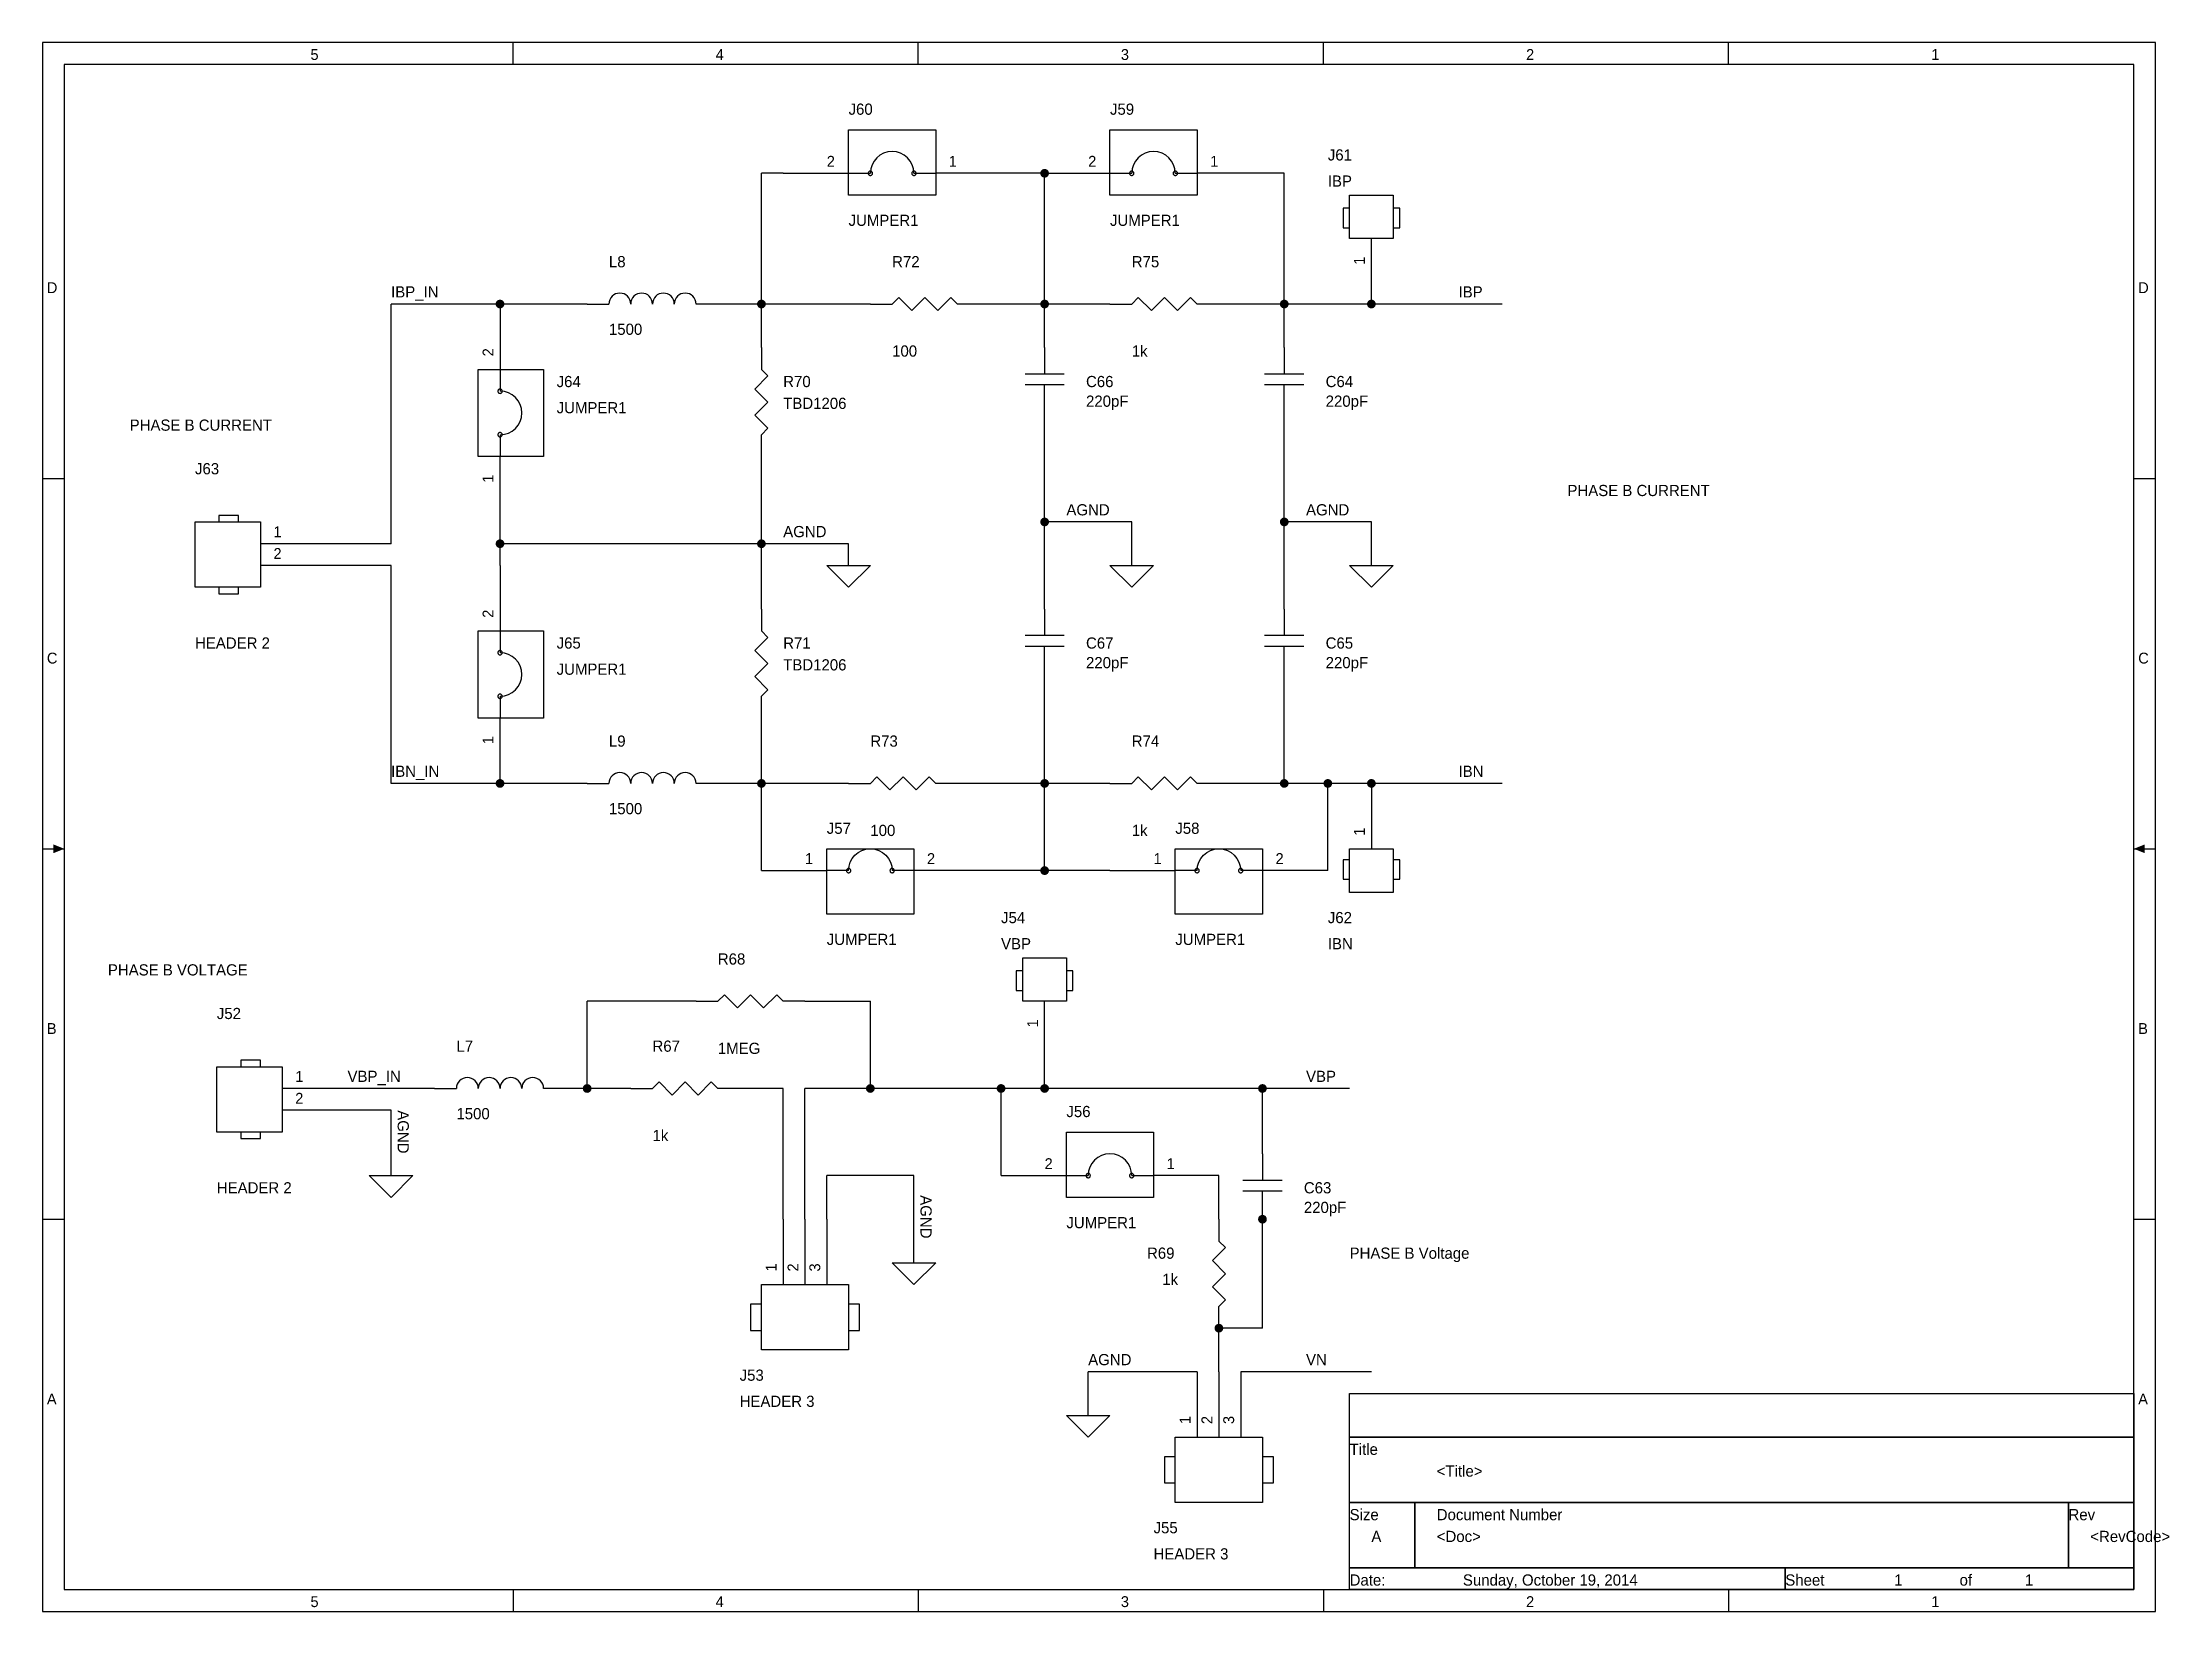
# Model space of a CAD drawing. Extents: x -0.1 to 9.66, y 0.1 to 7.3.
import ezdxf

# ---------------------------------------------------------------- set-up
doc = ezdxf.new("R2010")
doc.units = 0

msp = doc.modelspace()

# ---------------------------------------------------------------- linework, layer by layer
at = {"layer": 'PARTS'}
for p, q in [((3.3, 6.7), (3.6, 6.7)), ((4.3, 6.7), (4, 6.7)), ((4.5, 6.7), (4.8, 6.7)), ((5.5, 6.7), (5.2, 6.7)), ((6, 6.1), (6, 6.4)), ((2, 6.1), (2, 5.8)), ((2.4, 6.1), (2.5, 6.1)), ((3, 6.1), (2.9, 6.1)), ((3.7, 6.1), (3.8, 6.1)), ((4.2, 6.1), (4.1, 6.1)), ((4.8, 6.1), (4.9, 6.1)), ((5.3, 6.1), (5.2, 6.1)), ((3.2, 5.9), (3.2, 5.8)), ((4.5, 5.9), (4.5, 5.8)), ((5.6, 5.9), (5.6, 5.8)), ((4.5, 5.6), (4.5, 5.7)), ((5.6, 5.6), (5.6, 5.7)), ((3.2, 5.4), (3.2, 5.5)), ((2, 5.1), (2, 5.4)), ((1.2, 5), (0.9, 5)), ((1.2, 4.9), (0.9, 4.9)), ((2, 4.9), (2, 4.6)), ((3.2, 4.7), (3.2, 4.6)), ((4.5, 4.7), (4.5, 4.6)), ((5.6, 4.7), (5.6, 4.6)), ((4.5, 4.4), (4.5, 4.5)), ((5.6, 4.4), (5.6, 4.5)), ((3.2, 4.2), (3.2, 4.3)), ((2, 3.9), (2, 4.2)), ((2.4, 3.9), (2.5, 3.9)), ((3, 3.9), (2.9, 3.9)), ((3.6, 3.9), (3.7, 3.9)), ((4.1, 3.9), (4, 3.9)), ((4.8, 3.9), (4.9, 3.9)), ((5.3, 3.9), (5.2, 3.9)), ((6, 3.9), (6, 3.6)), ((3.2, 3.5), (3.5, 3.5)), ((4.2, 3.5), (3.9, 3.5)), ((4.8, 3.5), (5.1, 3.5)), ((5.8, 3.5), (5.5, 3.5)), ((2.9, 2.9), (3, 2.9)), ((3.4, 2.9), (3.3, 2.9)), ((4.5, 2.6), (4.5, 2.9)), ((1.3, 2.5), (1, 2.5)), ((1.7, 2.5), (1.8, 2.5)), ((2.3, 2.5), (2.2, 2.5)), ((2.6, 2.5), (2.7, 2.5)), ((3.1, 2.5), (3, 2.5)), ((1.3, 2.4), (1, 2.4)), ((5.5, 2.2), (5.5, 2.1)), ((4.3, 2.1), (4.6, 2.1)), ((5.3, 2.1), (5, 2.1)), ((5.5, 1.9), (5.5, 2)), ((3.3, 1.9), (3.3, 1.6)), ((3.4, 1.9), (3.4, 1.6)), ((3.5, 1.9), (3.5, 1.6)), ((5.3, 1.9), (5.3, 1.8)), ((5.3, 1.4), (5.3, 1.5)), ((5.2, 1.2), (5.2, 0.9)), ((5.3, 1.2), (5.3, 0.9)), ((5.4, 1.2), (5.4, 0.9))]:
    msp.add_line(p, q, dxfattribs=at)
for points in [[(4, 6.6), (3.6, 6.6), (3.6, 6.9), (4, 6.9)], [(5.2, 6.6), (4.8, 6.6), (4.8, 6.9), (5.2, 6.9)], [(6.1, 6.6), (6.1, 6.4), (5.9, 6.4), (5.9, 6.6)], [(1.9, 5.4), (1.9, 5.8), (2.2, 5.8), (2.2, 5.4)], [(0.6, 5.1), (0.9, 5.1), (0.9, 4.8), (0.6, 4.8)], [(1.9, 4.2), (1.9, 4.6), (2.2, 4.6), (2.2, 4.2)], [(3.5, 3.6), (3.9, 3.6), (3.9, 3.3), (3.5, 3.3)], [(5.1, 3.6), (5.5, 3.6), (5.5, 3.3), (5.1, 3.3)], [(5.9, 3.4), (5.9, 3.6), (6.1, 3.6), (6.1, 3.4)], [(4.6, 3.1), (4.6, 2.9), (4.4, 2.9), (4.4, 3.1)], [(0.7, 2.6), (1, 2.6), (1, 2.3), (0.7, 2.3)], [(5, 2), (4.6, 2), (4.6, 2.3), (5, 2.3)], [(3.2, 1.3), (3.2, 1.6), (3.6, 1.6), (3.6, 1.3)], [(5.1, 0.6), (5.1, 0.9), (5.5, 0.9), (5.5, 0.6)]]:
    msp.add_lwpolyline(points, close=True, dxfattribs=at)
for points in [[(3.9, 6.7, 1), (3.7, 6.7)], [(5.1, 6.7, 1), (4.9, 6.7)], [(2.55, 6.15, 0.4142), (2.5, 6.1)], [(2.6, 6.1, 0.4142), (2.55, 6.15)], [(2.65, 6.15, 0.4142), (2.6, 6.1)], [(2.7, 6.1, 0.4142), (2.65, 6.15)], [(2.75, 6.15, 0.4142), (2.7, 6.1)], [(2.8, 6.1, 0.4142), (2.75, 6.15)], [(2.85, 6.15, 0.4142), (2.8, 6.1)], [(2.9, 6.1, 0.4142), (2.85, 6.15)], [(2, 5.5, 1), (2, 5.7)], [(2, 4.3, 1), (2, 4.5)], [(2.55, 3.95, 0.4142), (2.5, 3.9)], [(2.6, 3.9, 0.4142), (2.55, 3.95)], [(2.65, 3.95, 0.4142), (2.6, 3.9)], [(2.7, 3.9, 0.4142), (2.65, 3.95)], [(2.75, 3.95, 0.4142), (2.7, 3.9)], [(2.8, 3.9, 0.4142), (2.75, 3.95)], [(2.85, 3.95, 0.4142), (2.8, 3.9)], [(2.9, 3.9, 0.4142), (2.85, 3.95)], [(3.6, 3.5, -1), (3.8, 3.5)], [(5.2, 3.5, -1), (5.4, 3.5)], [(1.85, 2.55, 0.4142), (1.8, 2.5)], [(1.9, 2.5, 0.4142), (1.85, 2.55)], [(1.95, 2.55, 0.4142), (1.9, 2.5)], [(2, 2.5, 0.4142), (1.95, 2.55)], [(2.05, 2.55, 0.4142), (2, 2.5)], [(2.1, 2.5, 0.4142), (2.05, 2.55)], [(2.15, 2.55, 0.4142), (2.1, 2.5)], [(2.2, 2.5, 0.4142), (2.15, 2.55)], [(4.9, 2.1, 1), (4.7, 2.1)]]:
    msp.add_lwpolyline(points, format="xyb", dxfattribs=at)
for points in [[(3.6, 6.7), (3.7, 6.7)], [(3.9, 6.7), (4, 6.7)], [(4.8, 6.7), (4.9, 6.7)], [(5.1, 6.7), (5.2, 6.7)], [(5.9, 6.54), (5.9, 6.54), (5.87, 6.54), (5.87, 6.45), (5.9, 6.45)], [(6.1, 6.45), (6.1, 6.45), (6.13, 6.45), (6.13, 6.54), (6.1, 6.54)], [(3.8, 6.1), (3.83, 6.13)], [(3.83, 6.13), (3.89, 6.07)], [(3.89, 6.07), (3.95, 6.13)], [(3.95, 6.13), (4.01, 6.07)], [(4.01, 6.07), (4.07, 6.13)], [(4.07, 6.13), (4.1, 6.1)], [(4.9, 6.1), (4.93, 6.13)], [(4.93, 6.13), (4.99, 6.07)], [(4.99, 6.07), (5.05, 6.13)], [(5.05, 6.13), (5.11, 6.07)], [(5.11, 6.07), (5.17, 6.13)], [(5.17, 6.13), (5.2, 6.1)], [(2, 5.8), (2, 5.7)], [(3.23, 5.77), (3.17, 5.71)], [(3.2, 5.8), (3.23, 5.77)], [(4.41, 5.78), (4.59, 5.78)], [(4.5, 5.8), (4.5, 5.78)], [(5.51, 5.78), (5.69, 5.78)], [(5.6, 5.8), (5.6, 5.78)], [(3.17, 5.71), (3.23, 5.65)], [(4.41, 5.73), (4.59, 5.73)], [(4.5, 5.7), (4.5, 5.73)], [(5.51, 5.73), (5.69, 5.73)], [(5.6, 5.7), (5.6, 5.73)], [(3.23, 5.65), (3.17, 5.59)], [(3.17, 5.59), (3.23, 5.53)], [(2, 5.5), (2, 5.4)], [(3.23, 5.53), (3.2, 5.5)], [(0.8, 5.1), (0.8, 5.1), (0.8, 5.13), (0.71, 5.13), (0.71, 5.1)], [(3.5, 4.9), (3.7, 4.9)], [(3.6, 4.8), (3.5, 4.9)], [(3.7, 4.9), (3.6, 4.8)], [(4.8, 4.9), (5, 4.9)], [(4.9, 4.8), (4.8, 4.9)], [(5, 4.9), (4.9, 4.8)], [(5.9, 4.9), (6.1, 4.9)], [(6, 4.8), (5.9, 4.9)], [(6.1, 4.9), (6, 4.8)], [(0.71, 4.8), (0.71, 4.8), (0.71, 4.77), (0.8, 4.77), (0.8, 4.8)], [(2, 4.6), (2, 4.5)], [(3.2, 4.6), (3.23, 4.57)], [(4.5, 4.6), (4.5, 4.58)], [(5.6, 4.6), (5.6, 4.58)], [(3.23, 4.57), (3.17, 4.51)], [(3.17, 4.51), (3.23, 4.45)], [(4.41, 4.58), (4.59, 4.58)], [(4.41, 4.53), (4.59, 4.53)], [(4.5, 4.5), (4.5, 4.53)], [(5.51, 4.58), (5.69, 4.58)], [(5.51, 4.53), (5.69, 4.53)], [(5.6, 4.5), (5.6, 4.53)], [(3.23, 4.45), (3.17, 4.39)], [(2, 4.3), (2, 4.2)], [(3.17, 4.39), (3.23, 4.33)], [(3.23, 4.33), (3.2, 4.3)], [(3.7, 3.9), (3.73, 3.93)], [(3.73, 3.93), (3.79, 3.87)], [(3.79, 3.87), (3.85, 3.93)], [(3.85, 3.93), (3.91, 3.87)], [(3.91, 3.87), (3.97, 3.93)], [(3.97, 3.93), (4, 3.9)], [(4.9, 3.9), (4.93, 3.93)], [(4.93, 3.93), (4.99, 3.87)], [(4.99, 3.87), (5.05, 3.93)], [(5.05, 3.93), (5.11, 3.87)], [(5.11, 3.87), (5.17, 3.93)], [(5.17, 3.93), (5.2, 3.9)], [(5.9, 3.55), (5.9, 3.55), (5.87, 3.55), (5.87, 3.46), (5.9, 3.46)], [(6.1, 3.46), (6.1, 3.46), (6.13, 3.46), (6.13, 3.55), (6.1, 3.55)], [(3.6, 3.5), (3.5, 3.5)], [(3.9, 3.5), (3.8, 3.5)], [(5.2, 3.5), (5.1, 3.5)], [(5.5, 3.5), (5.4, 3.5)], [(4.4, 3.04), (4.4, 3.04), (4.37, 3.04), (4.37, 2.95), (4.4, 2.95)], [(4.6, 2.95), (4.6, 2.95), (4.63, 2.95), (4.63, 3.04), (4.6, 3.04)], [(3, 2.9), (3.03, 2.93)], [(3.03, 2.93), (3.09, 2.87)], [(3.09, 2.87), (3.15, 2.93)], [(3.15, 2.93), (3.21, 2.87)], [(3.21, 2.87), (3.27, 2.93)], [(3.27, 2.93), (3.3, 2.9)], [(0.9, 2.6), (0.9, 2.6), (0.9, 2.63), (0.81, 2.63), (0.81, 2.6)], [(2.7, 2.5), (2.73, 2.53)], [(2.73, 2.53), (2.79, 2.47)], [(2.79, 2.47), (2.85, 2.53)], [(2.85, 2.53), (2.91, 2.47)], [(2.91, 2.47), (2.97, 2.53)], [(2.97, 2.53), (3, 2.5)], [(0.81, 2.3), (0.81, 2.3), (0.81, 2.27), (0.9, 2.27), (0.9, 2.3)], [(1.4, 2.1), (1.6, 2.1)], [(1.5, 2), (1.4, 2.1)], [(1.6, 2.1), (1.5, 2)], [(4.6, 2.1), (4.7, 2.1)], [(4.9, 2.1), (5, 2.1)], [(5.41, 2.08), (5.59, 2.08)], [(5.5, 2.1), (5.5, 2.08)], [(5.41, 2.03), (5.59, 2.03)], [(5.5, 2), (5.5, 2.03)], [(5.27, 1.71), (5.33, 1.77)], [(5.33, 1.77), (5.3, 1.8)], [(3.8, 1.7), (4, 1.7)], [(3.9, 1.6), (3.8, 1.7)], [(4, 1.7), (3.9, 1.6)], [(5.33, 1.65), (5.27, 1.71)], [(5.27, 1.59), (5.33, 1.65)], [(5.33, 1.53), (5.27, 1.59)], [(3.2, 1.5), (3.2, 1.51), (3.15, 1.51), (3.15, 1.39), (3.2, 1.39)], [(3.6, 1.4), (3.6, 1.39), (3.65, 1.39), (3.65, 1.51), (3.6, 1.51)], [(5.3, 1.5), (5.33, 1.53)], [(4.6, 1), (4.8, 1)], [(4.7, 0.9), (4.6, 1)], [(4.8, 1), (4.7, 0.9)], [(5.1, 0.8), (5.1, 0.81), (5.05, 0.81), (5.05, 0.69), (5.1, 0.69)], [(5.5, 0.7), (5.5, 0.69), (5.55, 0.69), (5.55, 0.81), (5.5, 0.81)]]:
    msp.add_lwpolyline(points, dxfattribs=at)
for points in [[(3.71, 6.7, 0.0985), (3.7092, 6.7038, 0.0985), (3.7071, 6.7071, 0.0985), (3.7038, 6.7092, 0.0985), (3.7, 6.71, 0.0985), (3.6962, 6.7092, 0.0985), (3.6929, 6.7071, 0.0985), (3.6908, 6.7038, 0.0985), (3.69, 6.7, 0.0985), (3.6908, 6.6962, 0.0985), (3.6929, 6.6929, 0.0985), (3.6962, 6.6908, 0.0985), (3.7, 6.69, 0.0985), (3.7038, 6.6908, 0.0985), (3.7071, 6.6929, 0.0985), (3.7092, 6.6962, 0.0985)], [(3.91, 6.7, 0.0985), (3.9092, 6.7038, 0.0985), (3.9071, 6.7071, 0.0985), (3.9038, 6.7092, 0.0985), (3.9, 6.71, 0.0985), (3.8962, 6.7092, 0.0985), (3.8929, 6.7071, 0.0985), (3.8908, 6.7038, 0.0985), (3.89, 6.7, 0.0985), (3.8908, 6.6962, 0.0985), (3.8929, 6.6929, 0.0985), (3.8962, 6.6908, 0.0985), (3.9, 6.69, 0.0985), (3.9038, 6.6908, 0.0985), (3.9071, 6.6929, 0.0985), (3.9092, 6.6962, 0.0985)], [(4.91, 6.7, 0.0985), (4.9092, 6.7038, 0.0985), (4.9071, 6.7071, 0.0985), (4.9038, 6.7092, 0.0985), (4.9, 6.71, 0.0985), (4.8962, 6.7092, 0.0985), (4.8929, 6.7071, 0.0985), (4.8908, 6.7038, 0.0985), (4.89, 6.7, 0.0985), (4.8908, 6.6962, 0.0985), (4.8929, 6.6929, 0.0985), (4.8962, 6.6908, 0.0985), (4.9, 6.69, 0.0985), (4.9038, 6.6908, 0.0985), (4.9071, 6.6929, 0.0985), (4.9092, 6.6962, 0.0985)], [(5.11, 6.7, 0.0985), (5.1092, 6.7038, 0.0985), (5.1071, 6.7071, 0.0985), (5.1038, 6.7092, 0.0985), (5.1, 6.71, 0.0985), (5.0962, 6.7092, 0.0985), (5.0929, 6.7071, 0.0985), (5.0908, 6.7038, 0.0985), (5.09, 6.7, 0.0985), (5.0908, 6.6962, 0.0985), (5.0929, 6.6929, 0.0985), (5.0962, 6.6908, 0.0985), (5.1, 6.69, 0.0985), (5.1038, 6.6908, 0.0985), (5.1071, 6.6929, 0.0985), (5.1092, 6.6962, 0.0985)], [(2.01, 5.7, 0.0985), (2.0092, 5.7038, 0.0985), (2.0071, 5.7071, 0.0985), (2.0038, 5.7092, 0.0985), (2, 5.71, 0.0985), (1.9962, 5.7092, 0.0985), (1.9929, 5.7071, 0.0985), (1.9908, 5.7038, 0.0985), (1.99, 5.7, 0.0985), (1.9908, 5.6962, 0.0985), (1.9929, 5.6929, 0.0985), (1.9962, 5.6908, 0.0985), (2, 5.69, 0.0985), (2.0038, 5.6908, 0.0985), (2.0071, 5.6929, 0.0985), (2.0092, 5.6962, 0.0985)], [(2.01, 5.5, 0.0985), (2.0092, 5.5038, 0.0985), (2.0071, 5.5071, 0.0985), (2.0038, 5.5092, 0.0985), (2, 5.51, 0.0985), (1.9962, 5.5092, 0.0985), (1.9929, 5.5071, 0.0985), (1.9908, 5.5038, 0.0985), (1.99, 5.5, 0.0985), (1.9908, 5.4962, 0.0985), (1.9929, 5.4929, 0.0985), (1.9962, 5.4908, 0.0985), (2, 5.49, 0.0985), (2.0038, 5.4908, 0.0985), (2.0071, 5.4929, 0.0985), (2.0092, 5.4962, 0.0985)], [(2.01, 4.5, 0.0985), (2.0092, 4.5038, 0.0985), (2.0071, 4.5071, 0.0985), (2.0038, 4.5092, 0.0985), (2, 4.51, 0.0985), (1.9962, 4.5092, 0.0985), (1.9929, 4.5071, 0.0985), (1.9908, 4.5038, 0.0985), (1.99, 4.5, 0.0985), (1.9908, 4.4962, 0.0985), (1.9929, 4.4929, 0.0985), (1.9962, 4.4908, 0.0985), (2, 4.49, 0.0985), (2.0038, 4.4908, 0.0985), (2.0071, 4.4929, 0.0985), (2.0092, 4.4962, 0.0985)], [(2.01, 4.3, 0.0985), (2.0092, 4.3038, 0.0985), (2.0071, 4.3071, 0.0985), (2.0038, 4.3092, 0.0985), (2, 4.31, 0.0985), (1.9962, 4.3092, 0.0985), (1.9929, 4.3071, 0.0985), (1.9908, 4.3038, 0.0985), (1.99, 4.3, 0.0985), (1.9908, 4.2962, 0.0985), (1.9929, 4.2929, 0.0985), (1.9962, 4.2908, 0.0985), (2, 4.29, 0.0985), (2.0038, 4.2908, 0.0985), (2.0071, 4.2929, 0.0985), (2.0092, 4.2962, 0.0985)], [(3.61, 3.5, 0.0985), (3.6092, 3.5038, 0.0985), (3.6071, 3.5071, 0.0985), (3.6038, 3.5092, 0.0985), (3.6, 3.51, 0.0985), (3.5962, 3.5092, 0.0985), (3.5929, 3.5071, 0.0985), (3.5908, 3.5038, 0.0985), (3.59, 3.5, 0.0985), (3.5908, 3.4962, 0.0985), (3.5929, 3.4929, 0.0985), (3.5962, 3.4908, 0.0985), (3.6, 3.49, 0.0985), (3.6038, 3.4908, 0.0985), (3.6071, 3.4929, 0.0985), (3.6092, 3.4962, 0.0985)], [(3.81, 3.5, 0.0985), (3.8092, 3.5038, 0.0985), (3.8071, 3.5071, 0.0985), (3.8038, 3.5092, 0.0985), (3.8, 3.51, 0.0985), (3.7962, 3.5092, 0.0985), (3.7929, 3.5071, 0.0985), (3.7908, 3.5038, 0.0985), (3.79, 3.5, 0.0985), (3.7908, 3.4962, 0.0985), (3.7929, 3.4929, 0.0985), (3.7962, 3.4908, 0.0985), (3.8, 3.49, 0.0985), (3.8038, 3.4908, 0.0985), (3.8071, 3.4929, 0.0985), (3.8092, 3.4962, 0.0985)], [(5.21, 3.5, 0.0985), (5.2092, 3.5038, 0.0985), (5.2071, 3.5071, 0.0985), (5.2038, 3.5092, 0.0985), (5.2, 3.51, 0.0985), (5.1962, 3.5092, 0.0985), (5.1929, 3.5071, 0.0985), (5.1908, 3.5038, 0.0985), (5.19, 3.5, 0.0985), (5.1908, 3.4962, 0.0985), (5.1929, 3.4929, 0.0985), (5.1962, 3.4908, 0.0985), (5.2, 3.49, 0.0985), (5.2038, 3.4908, 0.0985), (5.2071, 3.4929, 0.0985), (5.2092, 3.4962, 0.0985)], [(5.41, 3.5, 0.0985), (5.4092, 3.5038, 0.0985), (5.4071, 3.5071, 0.0985), (5.4038, 3.5092, 0.0985), (5.4, 3.51, 0.0985), (5.3962, 3.5092, 0.0985), (5.3929, 3.5071, 0.0985), (5.3908, 3.5038, 0.0985), (5.39, 3.5, 0.0985), (5.3908, 3.4962, 0.0985), (5.3929, 3.4929, 0.0985), (5.3962, 3.4908, 0.0985), (5.4, 3.49, 0.0985), (5.4038, 3.4908, 0.0985), (5.4071, 3.4929, 0.0985), (5.4092, 3.4962, 0.0985)], [(4.71, 2.1, 0.0985), (4.7092, 2.1038, 0.0985), (4.7071, 2.1071, 0.0985), (4.7038, 2.1092, 0.0985), (4.7, 2.11, 0.0985), (4.6962, 2.1092, 0.0985), (4.6929, 2.1071, 0.0985), (4.6908, 2.1038, 0.0985), (4.69, 2.1, 0.0985), (4.6908, 2.0962, 0.0985), (4.6929, 2.0929, 0.0985), (4.6962, 2.0908, 0.0985), (4.7, 2.09, 0.0985), (4.7038, 2.0908, 0.0985), (4.7071, 2.0929, 0.0985), (4.7092, 2.0962, 0.0985)], [(4.91, 2.1, 0.0985), (4.9092, 2.1038, 0.0985), (4.9071, 2.1071, 0.0985), (4.9038, 2.1092, 0.0985), (4.9, 2.11, 0.0985), (4.8962, 2.1092, 0.0985), (4.8929, 2.1071, 0.0985), (4.8908, 2.1038, 0.0985), (4.89, 2.1, 0.0985), (4.8908, 2.0962, 0.0985), (4.8929, 2.0929, 0.0985), (4.8962, 2.0908, 0.0985), (4.9, 2.09, 0.0985), (4.9038, 2.0908, 0.0985), (4.9071, 2.0929, 0.0985), (4.9092, 2.0962, 0.0985)]]:
    msp.add_lwpolyline(points, format="xyb", close=True, dxfattribs=at)
at = {"layer": 'TITLE'}
for points in [[(-0.1, 0.1), (9.6, 0.1), (9.6, 7.3), (-0.1, 7.3)], [(0, 0.2), (9.5, 0.2), (9.5, 7.2), (0, 7.2)], [(5.9, 1.1), (9.5, 1.1), (9.5, 0.9), (5.9, 0.9)], [(5.9, 0.9), (9.5, 0.9), (9.5, 0.6), (5.9, 0.6)], [(5.9, 0.6), (6.2, 0.6), (6.2, 0.3), (5.9, 0.3)], [(6.2, 0.6), (9.2, 0.6), (9.2, 0.3), (6.2, 0.3)], [(9.2, 0.6), (9.5, 0.6), (9.5, 0.3), (9.2, 0.3)], [(5.9, 0.3), (7.9, 0.3), (7.9, 0.2), (5.9, 0.2)], [(7.9, 0.3), (9.5, 0.3), (9.5, 0.2), (7.9, 0.2)]]:
    msp.add_lwpolyline(points, close=True, dxfattribs=at)
for points in [[(2.06, 7.2), (2.06, 7.3)], [(3.92, 7.2), (3.92, 7.3)], [(5.78, 7.2), (5.78, 7.3)], [(7.64, 7.2), (7.64, 7.3)], [(-0.1, 5.3), (0, 5.3)], [(9.5, 5.3), (9.6, 5.3)], [(-0.1, 3.6), (0, 3.6)], [(9.5, 3.6), (9.6, 3.6)], [(-0.1, 1.9), (0, 1.9)], [(9.5, 1.9), (9.6, 1.9)], [(2.06, 0.2), (2.06, 0.1)], [(3.92, 0.2), (3.92, 0.1)], [(5.78, 0.2), (5.78, 0.1)], [(7.64, 0.2), (7.64, 0.1)]]:
    msp.add_lwpolyline(points, dxfattribs=at)
for points in [[(0, 3.6), (-0.05, 3.62), (-0.05, 3.58), (-0.05, 3.6)], [(0, 3.6), (-0.05, 3.62), (-0.05, 3.58), (-0.05, 3.6)], [(0, 3.6), (-0.05, 3.62), (-0.05, 3.58), (-0.05, 3.6)], [(9.5, 3.6), (9.55, 3.62), (9.55, 3.58), (9.55, 3.6)], [(9.5, 3.6), (9.55, 3.62), (9.55, 3.58), (9.55, 3.6)], [(9.5, 3.6), (9.55, 3.62), (9.55, 3.58), (9.55, 3.6)]]:
    msp.add_solid(points, dxfattribs=at)
at = {"layer": 'WIRE'}
for points in [[(3.2, 6.1), (3.2, 6.7)], [(3.3, 6.7), (3.2, 6.7)], [(4.5, 6.7), (4.3, 6.7)], [(4.5, 6.1), (4.5, 6.7)], [(5.6, 6.7), (5.5, 6.7)], [(5.6, 6.1), (5.6, 6.7)], [(2, 6.1), (1.5, 6.1)], [(1.5, 5), (1.5, 6.1)], [(2.4, 6.1), (2, 6.1)], [(3.2, 6.1), (3, 6.1)], [(3.2, 5.9), (3.2, 6.1)], [(3.7, 6.1), (3.2, 6.1)], [(4.5, 6.1), (4.2, 6.1)], [(4.8, 6.1), (4.5, 6.1)], [(4.5, 5.9), (4.5, 6.1)], [(5.6, 6.1), (5.3, 6.1)], [(6, 6.1), (5.6, 6.1)], [(5.6, 5.9), (5.6, 6.1)], [(6.6, 6.1), (6, 6.1)], [(4.5, 5.1), (4.5, 5.6)], [(5.6, 5.1), (5.6, 5.6)], [(3.2, 5), (3.2, 5.4)], [(2, 5), (2, 5.1)], [(4.9, 5.1), (4.5, 5.1)], [(4.5, 4.7), (4.5, 5.1)], [(4.9, 4.9), (4.9, 5.1)], [(5.6, 4.7), (5.6, 5.1)], [(6, 5.1), (5.6, 5.1)], [(6, 4.9), (6, 5.1)], [(1.5, 5), (1.2, 5)], [(3.2, 5), (2, 5)], [(2, 4.9), (2, 5)], [(3.2, 4.7), (3.2, 5)], [(3.6, 5), (3.2, 5)], [(3.6, 4.9), (3.6, 5)], [(1.5, 4.9), (1.2, 4.9)], [(1.5, 3.9), (1.5, 4.9)], [(4.5, 3.9), (4.5, 4.4)], [(5.6, 3.9), (5.6, 4.4)], [(3.2, 3.9), (3.2, 4.2)], [(2, 3.9), (1.5, 3.9)], [(2.4, 3.9), (2, 3.9)], [(3.2, 3.9), (3, 3.9)], [(3.6, 3.9), (3.2, 3.9)], [(3.2, 3.5), (3.2, 3.9)], [(4.5, 3.9), (4.1, 3.9)], [(4.8, 3.9), (4.5, 3.9)], [(4.5, 3.5), (4.5, 3.9)], [(5.6, 3.9), (5.3, 3.9)], [(5.8, 3.9), (5.6, 3.9)], [(5.8, 3.5), (5.8, 3.9)], [(6, 3.9), (5.8, 3.9)], [(6.6, 3.9), (6, 3.9)], [(4.5, 3.5), (4.2, 3.5)], [(4.8, 3.5), (4.5, 3.5)], [(2.4, 2.5), (2.4, 2.9)], [(2.9, 2.9), (2.4, 2.9)], [(3.4, 2.9), (3.7, 2.9)], [(3.7, 2.5), (3.7, 2.9)], [(4.5, 2.5), (4.5, 2.6)], [(1.7, 2.5), (1.3, 2.5)], [(2.4, 2.5), (2.3, 2.5)], [(2.6, 2.5), (2.4, 2.5)], [(3.3, 2.5), (3.1, 2.5)], [(3.3, 1.9), (3.3, 2.5)], [(3.4, 1.9), (3.4, 2.5)], [(3.7, 2.5), (3.4, 2.5)], [(4.3, 2.5), (3.7, 2.5)], [(4.3, 2.1), (4.3, 2.5)], [(4.5, 2.5), (4.3, 2.5)], [(5.5, 2.5), (4.5, 2.5)], [(5.5, 2.2), (5.5, 2.5)], [(5.9, 2.5), (5.5, 2.5)], [(1.5, 2.4), (1.3, 2.4)], [(1.5, 2.1), (1.5, 2.4)], [(3.9, 2.1), (3.5, 2.1)], [(3.5, 1.9), (3.5, 2.1)], [(3.9, 1.7), (3.9, 2.1)], [(5.3, 1.9), (5.3, 2.1)], [(5.5, 1.9), (5.5, 2)], [(5.5, 1.4), (5.5, 1.9)], [(5.3, 1.2), (5.3, 1.4)], [(5.5, 1.4), (5.3, 1.4)], [(5.2, 1.2), (4.7, 1.2)], [(4.7, 1), (4.7, 1.2)], [(6, 1.2), (5.4, 1.2)]]:
    msp.add_lwpolyline(points, dxfattribs=at)
at = {"layer": 'WIRE', "const_width": 0.02}
for points in [[(4.49, 6.7, 1), (4.51, 6.7, 1)], [(1.99, 6.1, 1), (2.01, 6.1, 1)], [(3.19, 6.1, 1), (3.21, 6.1, 1)], [(4.49, 6.1, 1), (4.51, 6.1, 1)], [(4.49, 6.1, 1), (4.51, 6.1, 1)], [(5.59, 6.1, 1), (5.61, 6.1, 1)], [(5.99, 6.1, 1), (6.01, 6.1, 1)], [(4.49, 5.1, 1), (4.51, 5.1, 1)], [(5.59, 5.1, 1), (5.61, 5.1, 1)], [(1.99, 5, 1), (2.01, 5, 1)], [(3.19, 5, 1), (3.21, 5, 1)], [(1.99, 3.9, 1), (2.01, 3.9, 1)], [(3.19, 3.9, 1), (3.21, 3.9, 1)], [(4.49, 3.9, 1), (4.51, 3.9, 1)], [(5.59, 3.9, 1), (5.61, 3.9, 1)], [(5.79, 3.9, 1), (5.81, 3.9, 1)], [(5.99, 3.9, 1), (6.01, 3.9, 1)], [(4.49, 3.5, 1), (4.51, 3.5, 1)], [(2.39, 2.5, 1), (2.41, 2.5, 1)], [(3.69, 2.5, 1), (3.71, 2.5, 1)], [(4.29, 2.5, 1), (4.31, 2.5, 1)], [(4.49, 2.5, 1), (4.51, 2.5, 1)], [(5.49, 2.5, 1), (5.51, 2.5, 1)], [(5.49, 1.9, 1), (5.51, 1.9, 1)], [(5.29, 1.4, 1), (5.31, 1.4, 1)]]:
    msp.add_lwpolyline(points, format="xyb", close=True, dxfattribs=at)

# ---------------------------------------------------------------- texts
at = {"layer": 'COMMENTS'}
for s, p in [('PHASE B CURRENT', (0.3, 5.5186)), ('PHASE B CURRENT', (6.9, 5.2186)), ('PHASE B VOLTAGE', (0.2, 3.0186)), ('PHASE B Voltage', (5.9, 1.7186))]:
    msp.add_text(s, height=0.0514, dxfattribs=at).set_placement(p)
at = {"layer": 'PARTS'}
for s, p in [('2', (3.5, 6.73)), ('1', (4.06, 6.73)), ('2', (4.7, 6.73)), ('1', (5.26, 6.73)), ('1', (0.96, 5.03)), ('2', (0.96, 4.93)), ('1', (3.4, 3.53)), ('2', (3.96, 3.53)), ('1', (5, 3.53)), ('2', (5.56, 3.53)), ('1', (1.06, 2.53)), ('2', (1.06, 2.43)), ('2', (4.5, 2.13)), ('1', (5.06, 2.13))]:
    msp.add_text(s, height=0.05, dxfattribs=at).set_placement(p)
for s, p in [('1', (5.97, 6.28)), ('2', (1.97, 5.86)), ('1', (1.97, 5.28)), ('2', (1.97, 4.66)), ('1', (1.97, 4.08)), ('1', (5.97, 3.66)), ('1', (4.47, 2.78)), ('1', (3.27, 1.66)), ('2', (3.37, 1.66)), ('3', (3.47, 1.66)), ('1', (5.17, 0.96)), ('2', (5.27, 0.96)), ('3', (5.37, 0.96))]:
    msp.add_text(s, height=0.05, rotation=90, dxfattribs=at).set_placement(p)
at = {"layer": 'PARTTEXT'}
for s, p in [('J60', (3.6, 6.9686)), ('J59', (4.8, 6.9686)), ('J61', (5.8, 6.7586)), ('IBP', (5.8, 6.6386)), ('JUMPER1', (3.6, 6.4586)), ('JUMPER1', (4.8, 6.4586)), ('L8', (2.5, 6.2686)), ('R72', (3.8, 6.2686)), ('R75', (4.9, 6.2686)), ('1500', (2.5, 5.9586)), ('100', (3.8, 5.8586)), ('1k', (4.9, 5.8586)), ('J64', (2.26, 5.7186)), ('R70', (3.3, 5.7186)), ('C66', (4.69, 5.7186)), ('C64', (5.79, 5.7186)), ('TBD1206', (3.3, 5.6186)), ('220pF', (4.69, 5.6286)), ('220pF', (5.79, 5.6286)), ('JUMPER1', (2.26, 5.5986)), ('J63', (0.6, 5.3186)), ('HEADER 2', (0.6, 4.5186)), ('J65', (2.26, 4.5186)), ('R71', (3.3, 4.5186)), ('C67', (4.69, 4.5186)), ('C65', (5.79, 4.5186)), ('JUMPER1', (2.26, 4.3986)), ('TBD1206', (3.3, 4.4186)), ('220pF', (4.69, 4.4286)), ('220pF', (5.79, 4.4286)), ('L9', (2.5, 4.0686)), ('R73', (3.7, 4.0686)), ('R74', (4.9, 4.0686)), ('1500', (2.5, 3.7586)), ('J57', (3.5, 3.6686)), ('100', (3.7, 3.6586)), ('1k', (4.9, 3.6586)), ('J58', (5.1, 3.6686)), ('J54', (4.3, 3.2586)), ('J62', (5.8, 3.2586)), ('JUMPER1', (3.5, 3.1586)), ('VBP', (4.3, 3.1386)), ('JUMPER1', (5.1, 3.1586)), ('IBN', (5.8, 3.1386)), ('R68', (3, 3.0686)), ('J52', (0.7, 2.8186)), ('L7', (1.8, 2.6686)), ('R67', (2.7, 2.6686)), ('1MEG', (3, 2.6586)), ('1500', (1.8, 2.3586)), ('J56', (4.6, 2.3686)), ('1k', (2.7, 2.2586)), ('HEADER 2', (0.7, 2.0186)), ('C63', (5.69, 2.0186)), ('220pF', (5.69, 1.9286)), ('JUMPER1', (4.6, 1.8586)), ('R69', (4.97, 1.7186)), ('1k', (5.04, 1.5986)), ('J53', (3.1, 1.1586)), ('HEADER 3', (3.1, 1.0386)), ('Title', (5.9, 0.8186)), ('J55', (5, 0.4586)), ('Size', (5.9, 0.5186)), ('Document Number', (6.3, 0.5186)), ('Rev', (9.2, 0.5186)), ('HEADER 3', (5, 0.3386)), ('Date:', (5.9, 0.2186)), ('Sheet', (7.9, 0.2186)), ('of', (8.7, 0.2186))]:
    msp.add_text(s, height=0.0514, dxfattribs=at).set_placement(p)
at = {"layer": 'TITLE'}
for s, height, p in [('5', 0.05, (1.13, 7.22)), ('4', 0.05, (2.99, 7.22)), ('3', 0.05, (4.85, 7.22)), ('2', 0.05, (6.71, 7.22)), ('1', 0.05, (8.57, 7.22)), ('D', 0.05, (-0.08, 6.15)), ('D', 0.05, (9.52, 6.15)), ('C', 0.05, (-0.08, 4.45)), ('C', 0.05, (9.52, 4.45)), ('B', 0.05, (-0.08, 2.75)), ('B', 0.05, (9.52, 2.75)), ('A', 0.05, (-0.08, 1.05)), ('A', 0.05, (9.52, 1.05)), ('<Title>', 0.0514, (6.3, 0.7186)), ('A', 0.0514, (6, 0.4186)), ('<Doc>', 0.0514, (6.3, 0.4186)), ('<RevCode>', 0.0514, (9.3, 0.4186)), ('Sunday, October 19, 2014', 0.0514, (6.42, 0.2186)), ('1', 0.0514, (8.4, 0.2186)), ('1', 0.0514, (9, 0.2186)), ('5', 0.05, (1.13, 0.12)), ('4', 0.05, (2.99, 0.12)), ('3', 0.05, (4.85, 0.12)), ('2', 0.05, (6.71, 0.12)), ('1', 0.05, (8.57, 0.12))]:
    msp.add_text(s, height=height, dxfattribs=at).set_placement(p)
at = {"layer": 'WIRETEXT'}
for s, p in [('IBP_IN', (1.5, 6.13)), ('IBP', (6.4, 6.13)), ('AGND', (4.6, 5.13)), ('AGND', (5.7, 5.13)), ('AGND', (3.3, 5.03)), ('IBN_IN', (1.5, 3.93)), ('IBN', (6.4, 3.93)), ('VBP_IN', (1.3, 2.53)), ('VBP', (5.7, 2.53)), ('AGND', (4.7, 1.23)), ('VN', (5.7, 1.23))]:
    msp.add_text(s, height=0.0514, dxfattribs=at).set_placement(p)
for p in [(1.53, 2.4), (3.93, 2.01)]:
    msp.add_text('AGND', height=0.0514, rotation=270, dxfattribs=at).set_placement(p)

doc.saveas('drawing.dxf')
